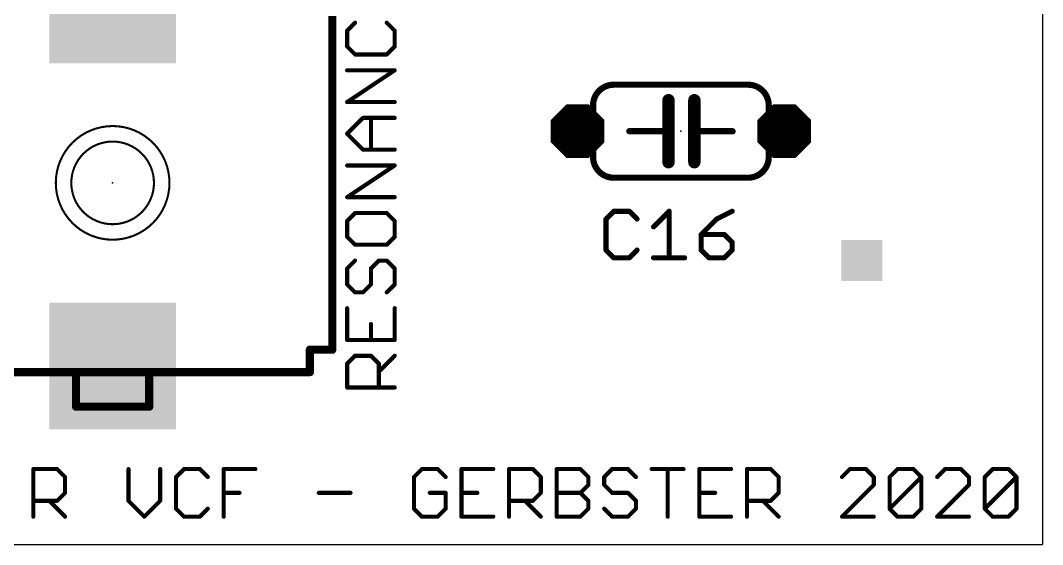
# Model space of a CAD drawing. Extents: x 0 to 103, y 0 to 38.
# Drawn here: x 73.93 to 99.06, y 0 to 12.88 of the extents above; entities that cross this region are included whole.
import ezdxf

# ---------------------------------------------------------------- set-up
doc = ezdxf.new("R2010")
doc.units = 0
for name, color, linetype in [('17', 110, 'CONTINUOUS'), ('18', 110, 'CONTINUOUS'), ('20', 53, 'CONTINUOUS'), ('21', 253, 'CONTINUOUS'), ('23', 53, 'CONTINUOUS'), ('25', 253, 'CONTINUOUS'), ('51', 253, 'CONTINUOUS')]:
    doc.layers.add(name, color=color, linetype=linetype)

# ---------------------------------------------------------------- blocks, each defined once
blk = doc.blocks.new('RECT')
blk.add_solid([(-0.5, -0.5), (0.5, -0.5), (-0.5, 0.5), (0.5, 0.5)])
blk = doc.blocks.new('OCTAGONP')
at = {"const_width": 0.5}
blk.add_lwpolyline([(-0.25, -0.1036), (-0.25, 0.1036), (-0.1036, 0.25), (0.1036, 0.25), (0.25, 0.1036), (0.25, -0.1036), (0.1036, -0.25), (-0.1036, -0.25), (-0.25, -0.1036), (-0.25, 0.1036)], dxfattribs=at)
blk = doc.blocks.new('SQUAREP')
blk.add_solid([(-0.5, -0.5), (0.5, -0.5), (-0.5, 0.5), (0.5, 0.5)])
blk = doc.blocks.new('SQUAREV')
blk.add_solid([(-0.5, -0.5), (0.5, -0.5), (-0.5, 0.5), (0.5, 0.5)])

msp = doc.modelspace()

# ---------------------------------------------------------------- linework, layer by layer
at = {"layer": '20'}
for p in [(99.06, 38.1), (0, 0)]:
    msp.add_line(p, (99.06, 0), dxfattribs=at)
at = {"layer": '21'}
for points, const_width in [([(81.6, 12.99), (81.6, 4.79)], 0.2032), ([(91.821, 11.303), (88.519, 11.303)], 0.1524), ([(89.8652, 10.922), (89.8652, 10.16)], 0.3048), ([(90.5002, 10.922), (90.5002, 10.16)], 0.3048), ([(89.8652, 10.16), (89.8652, 9.398)], 0.3048), ([(90.5002, 10.16), (90.5002, 9.398)], 0.3048), ([(88.9, 10.16), (89.8652, 10.16)], 0.1524), ([(91.44, 10.16), (90.5002, 10.16)], 0.1524), ([(91.821, 9.017), (88.519, 9.017)], 0.1524), ([(81.05, 4.79), (81.6, 4.79)], 0.2032), ([(81.05, 4.24), (81.05, 4.79)], 0.2032), ([(74.05, 4.24), (70.85, 4.24)], 0.2032), ([(81.05, 4.24), (78.85, 4.24)], 0.2032)]:
    msp.add_lwpolyline(points, dxfattribs=dict(at, const_width=const_width))
for points, const_width in [([(88.519, 11.303, 0.4142), (88.011, 10.795)], 0.1524), ([(88.519, 11.3411, 1), (88.519, 11.2649)], 0.0762), ([(88.519, 11.2649, 1), (88.519, 11.3411)], 0.0762), ([(92.329, 10.795, 0.4142), (91.821, 11.303)], 0.1524), ([(91.821, 11.3411, 1), (91.821, 11.2649)], 0.0762), ([(91.821, 11.2649, 1), (91.821, 11.3411)], 0.0762), ([(89.9414, 10.922, 1), (89.789, 10.922)], 0.1524), ([(90.5764, 10.922, 1), (90.424, 10.922)], 0.1524), ([(87.9729, 10.795, 1), (88.0491, 10.795)], 0.0762), ([(92.2909, 10.795, 1), (92.3671, 10.795)], 0.0762), ([(76.2, 7.493, 1), (76.2, 10.287, 1), (76.2, 7.493)], 0.0508), ([(89.9414, 10.16, 1), (89.789, 10.16)], 0.1524), ([(90.5764, 10.16, 1), (90.424, 10.16)], 0.1524), ([(88.9, 10.1981, 1), (88.9, 10.1219)], 0.0762), ([(89.789, 10.16, 1), (89.9414, 10.16)], 0.1524), ([(89.8652, 10.1219, 1), (89.8652, 10.1981)], 0.0762), ([(90.424, 10.16, 1), (90.5764, 10.16)], 0.1524), ([(90.5002, 10.1981, 1), (90.5002, 10.1219)], 0.0762), ([(91.44, 10.1219, 1), (91.44, 10.1981)], 0.0762), ([(76.2, 7.874, 1), (76.2, 9.906, 1), (76.2, 7.874)], 0.0508), ([(88.011, 9.525, 0.4142), (88.519, 9.017)], 0.1524), ([(88.0491, 9.525, 1), (87.9729, 9.525)], 0.0762), ([(91.821, 9.017, 0.4142), (92.329, 9.525)], 0.1524), ([(92.3671, 9.525, 1), (92.2909, 9.525)], 0.0762), ([(89.789, 9.398, 1), (89.9414, 9.398)], 0.1524), ([(90.424, 9.398, 1), (90.5764, 9.398)], 0.1524), ([(88.519, 9.0551, 1), (88.519, 8.9789)], 0.0762), ([(88.519, 8.9789, 1), (88.519, 9.0551)], 0.0762), ([(91.821, 9.0551, 1), (91.821, 8.9789)], 0.0762), ([(91.821, 8.9789, 1), (91.821, 9.0551)], 0.0762), ([(81.05, 4.8408, 1), (81.05, 4.7392)], 0.1016), ([(81.1008, 4.79, 1), (80.9992, 4.79)], 0.1016), ([(81.5492, 4.79, 1), (81.6508, 4.79)], 0.1016), ([(81.6, 4.7392, 1), (81.6, 4.8408)], 0.1016), ([(74.05, 4.1892, 1), (74.05, 4.2908)], 0.1016), ([(78.85, 4.2908, 1), (78.85, 4.1892)], 0.1016), ([(80.9992, 4.24, 1), (81.1008, 4.24)], 0.1016), ([(81.05, 4.1892, 1), (81.05, 4.2908)], 0.1016)]:
    msp.add_lwpolyline(points, format="xyb", dxfattribs=dict(at, const_width=const_width))
at = {"layer": '23'}
for p in [(90.17, 10.16), (76.2, 8.89)]:
    msp.add_point(p, dxfattribs=at)
at = {"layer": '25'}
for points, const_width in [([(82.1597, 12.8262), (81.9648, 12.6313)], 0.1016), ([(83.1342, 12.6313), (82.9393, 12.8262)], 0.1016), ([(81.9648, 12.6313), (81.9648, 12.2415)], 0.1016), ([(83.1342, 12.2415), (83.1342, 12.6313)], 0.1016), ([(81.9648, 12.2415), (82.1597, 12.0466)], 0.1016), ([(82.1597, 12.0466), (82.9393, 12.0466)], 0.1016), ([(82.9393, 12.0466), (83.1342, 12.2415)], 0.1016), ([(81.9648, 10.8772), (83.1342, 11.6568)], 0.1016), ([(83.1342, 11.6568), (81.9648, 11.6568)], 0.1016), ([(83.1342, 10.8772), (81.9648, 10.8772)], 0.1016), ([(81.9648, 10.0976), (82.3546, 10.4874)], 0.1016), ([(82.3546, 10.4874), (83.1342, 10.4874)], 0.1016), ([(82.5495, 9.7078), (82.5495, 10.4874)], 0.1016), ([(82.3546, 9.7078), (81.9648, 10.0976)], 0.1016), ([(83.1342, 9.7078), (82.3546, 9.7078)], 0.1016), ([(81.9648, 8.5384), (83.1342, 9.318)], 0.1016), ([(83.1342, 9.318), (81.9648, 9.318)], 0.1016), ([(83.1342, 8.5384), (81.9648, 8.5384)], 0.1016), ([(82.1597, 8.1486), (81.9648, 7.9537)], 0.1016), ([(82.9393, 8.1486), (82.1597, 8.1486)], 0.1016), ([(83.1342, 7.9537), (82.9393, 8.1486)], 0.1016), ([(88.5192, 8.1925), (88.3285, 8.0018)], 0.127), ([(88.3285, 8.0018), (88.3285, 7.2392)], 0.127), ([(88.9005, 8.1925), (88.5192, 8.1925)], 0.127), ([(89.0911, 8.0018), (88.9005, 8.1925)], 0.127), ([(89.4979, 7.8112), (89.8792, 8.1925)], 0.127), ([(89.8792, 8.1925), (89.8792, 7.0485)], 0.127), ([(91.0486, 8.0018), (90.6673, 7.6205)], 0.127), ([(91.4299, 8.1925), (91.0486, 8.0018)], 0.127), ([(81.9648, 7.9537), (81.9648, 7.5639)], 0.1016), ([(83.1342, 7.5639), (83.1342, 7.9537)], 0.1016), ([(81.9648, 7.5639), (82.1597, 7.369)], 0.1016), ([(82.9393, 7.369), (83.1342, 7.5639)], 0.1016), ([(90.6673, 7.6205), (90.6673, 7.2392)], 0.127), ([(91.2393, 7.6205), (90.6673, 7.6205)], 0.127), ([(91.4299, 7.4298), (91.2393, 7.6205)], 0.127), ([(82.1597, 7.369), (82.9393, 7.369)], 0.1016), ([(88.3285, 7.2392), (88.5192, 7.0485)], 0.127), ([(88.9005, 7.0485), (89.0911, 7.2392)], 0.127), ([(90.6673, 7.2392), (90.858, 7.0485)], 0.127), ([(91.2393, 7.0485), (91.4299, 7.2392)], 0.127), ([(91.4299, 7.2392), (91.4299, 7.4298)], 0.127), ([(88.5192, 7.0485), (88.9005, 7.0485)], 0.127), ([(89.4979, 7.0485), (90.2605, 7.0485)], 0.127), ([(90.858, 7.0485), (91.2393, 7.0485)], 0.127), ([(82.1597, 6.9792), (81.9648, 6.7843)], 0.1016), ([(81.9648, 6.7843), (81.9648, 6.3945)], 0.1016), ([(82.5495, 6.7843), (82.7444, 6.9792)], 0.1016), ([(82.5495, 6.3945), (82.5495, 6.7843)], 0.1016), ([(82.7444, 6.9792), (82.9393, 6.9792)], 0.1016), ([(82.9393, 6.9792), (83.1342, 6.7843)], 0.1016), ([(83.1342, 6.7843), (83.1342, 6.3945)], 0.1016), ([(81.9648, 6.3945), (82.1597, 6.1996)], 0.1016), ([(82.3546, 6.1996), (82.5495, 6.3945)], 0.1016), ([(83.1342, 6.3945), (82.9393, 6.1996)], 0.1016), ([(82.1597, 6.1996), (82.3546, 6.1996)], 0.1016), ([(81.9648, 5.8098), (81.9648, 5.0302)], 0.1016), ([(83.1342, 5.0302), (83.1342, 5.8098)], 0.1016), ([(82.5495, 5.0302), (82.5495, 5.42)], 0.1016), ([(81.9648, 5.0302), (83.1342, 5.0302)], 0.1016), ([(81.9648, 4.4455), (82.1597, 4.6404)], 0.1016), ([(82.1597, 4.6404), (82.5495, 4.6404)], 0.1016), ([(82.5495, 4.6404), (82.7444, 4.4455)], 0.1016), ([(82.7444, 4.2506), (83.1342, 4.6404)], 0.1016), ([(81.9648, 3.8608), (81.9648, 4.4455)], 0.1016), ([(82.7444, 4.4455), (82.7444, 3.8608)], 0.1016), ([(83.1342, 3.8608), (81.9648, 3.8608)], 0.1016), ([(74.2514, 0.6858), (74.2514, 1.8552)], 0.1016), ([(74.2514, 1.8552), (74.836, 1.8552)], 0.1016), ([(74.836, 1.8552), (75.0309, 1.6603)], 0.1016), ([(76.5901, 1.8552), (76.5901, 1.0756)], 0.1016), ([(77.3697, 1.0756), (77.3697, 1.8552)], 0.1016), ([(77.9544, 1.8552), (77.7595, 1.6603)], 0.1016), ([(78.3442, 1.8552), (77.9544, 1.8552)], 0.1016), ([(78.5391, 1.6603), (78.3442, 1.8552)], 0.1016), ([(78.9289, 0.6858), (78.9289, 1.8552)], 0.1016), ([(78.9289, 1.8552), (79.7085, 1.8552)], 0.1016), ([(83.8014, 1.8552), (83.6065, 1.6603)], 0.1016), ([(84.1912, 1.8552), (83.8014, 1.8552)], 0.1016), ([(84.3861, 1.6603), (84.1912, 1.8552)], 0.1016), ([(85.5555, 1.8552), (84.7759, 1.8552)], 0.1016), ([(84.7759, 1.8552), (84.7759, 0.6858)], 0.1016), ([(85.9453, 0.6858), (85.9453, 1.8552)], 0.1016), ([(85.9453, 1.8552), (86.53, 1.8552)], 0.1016), ([(86.53, 1.8552), (86.7249, 1.6603)], 0.1016), ([(87.1147, 0.6858), (87.1147, 1.8552)], 0.1016), ([(87.1147, 1.8552), (87.6994, 1.8552)], 0.1016), ([(87.6994, 1.8552), (87.8943, 1.6603)], 0.1016), ([(88.479, 1.8552), (88.2841, 1.6603)], 0.1016), ([(88.8688, 1.8552), (88.479, 1.8552)], 0.1016), ([(89.0637, 1.6603), (88.8688, 1.8552)], 0.1016), ([(89.4535, 1.8552), (90.2331, 1.8552)], 0.1016), ([(89.8433, 0.6858), (89.8433, 1.8552)], 0.1016), ([(91.4025, 1.8552), (90.6229, 1.8552)], 0.1016), ([(90.6229, 1.8552), (90.6229, 0.6858)], 0.1016), ([(91.7923, 0.6858), (91.7923, 1.8552)], 0.1016), ([(91.7923, 1.8552), (92.377, 1.8552)], 0.1016), ([(92.377, 1.8552), (92.5719, 1.6603)], 0.1016), ([(94.326, 1.8552), (94.1311, 1.6603)], 0.1016), ([(94.7158, 1.8552), (94.326, 1.8552)], 0.1016), ([(94.9107, 1.6603), (94.7158, 1.8552)], 0.1016), ([(95.3005, 1.6603), (95.4954, 1.8552)], 0.1016), ([(95.4954, 1.8552), (95.8852, 1.8552)], 0.1016), ([(95.8852, 1.8552), (96.0801, 1.6603)], 0.1016), ([(96.6648, 1.8552), (96.4699, 1.6603)], 0.1016), ([(97.0546, 1.8552), (96.6648, 1.8552)], 0.1016), ([(97.2495, 1.6603), (97.0546, 1.8552)], 0.1016), ([(97.6393, 1.6603), (97.8342, 1.8552)], 0.1016), ([(97.8342, 1.8552), (98.224, 1.8552)], 0.1016), ([(98.224, 1.8552), (98.4189, 1.6603)], 0.1016), ([(75.0309, 1.6603), (75.0309, 1.2705)], 0.1016), ([(77.7595, 1.6603), (77.7595, 0.8807)], 0.1016), ([(83.6065, 1.6603), (83.6065, 0.8807)], 0.1016), ([(86.7249, 1.6603), (86.7249, 1.2705)], 0.1016), ([(87.8943, 1.4654), (87.6994, 1.2705)], 0.1016), ([(87.8943, 1.6603), (87.8943, 1.4654)], 0.1016), ([(88.2841, 1.6603), (88.2841, 1.4654)], 0.1016), ([(88.2841, 1.4654), (88.479, 1.2705)], 0.1016), ([(92.5719, 1.6603), (92.5719, 1.2705)], 0.1016), ([(94.1311, 0.6858), (94.9107, 1.4654)], 0.1016), ([(94.9107, 1.4654), (94.9107, 1.6603)], 0.1016), ([(95.3005, 0.8807), (95.3005, 1.6603)], 0.1016), ([(95.3005, 0.8807), (96.0801, 1.6603)], 0.1016), ([(96.0801, 1.6603), (96.0801, 0.8807)], 0.1016), ([(96.4699, 0.6858), (97.2495, 1.4654)], 0.1016), ([(97.2495, 1.4654), (97.2495, 1.6603)], 0.1016), ([(97.6393, 0.8807), (97.6393, 1.6603)], 0.1016), ([(97.6393, 0.8807), (98.4189, 1.6603)], 0.1016), ([(98.4189, 1.6603), (98.4189, 0.8807)], 0.1016), ([(75.0309, 1.2705), (74.836, 1.0756)], 0.1016), ([(78.9289, 1.2705), (79.3187, 1.2705)], 0.1016), ([(81.2677, 1.2705), (82.0473, 1.2705)], 0.1016), ([(84.3861, 1.2705), (83.9963, 1.2705)], 0.1016), ([(84.3861, 0.8807), (84.3861, 1.2705)], 0.1016), ([(84.7759, 1.2705), (85.1657, 1.2705)], 0.1016), ([(86.7249, 1.2705), (86.53, 1.0756)], 0.1016), ([(87.1147, 1.2705), (87.6994, 1.2705)], 0.1016), ([(87.6994, 1.2705), (87.8943, 1.0756)], 0.1016), ([(88.479, 1.2705), (88.8688, 1.2705)], 0.1016), ([(88.8688, 1.2705), (89.0637, 1.0756)], 0.1016), ([(90.6229, 1.2705), (91.0127, 1.2705)], 0.1016), ([(92.5719, 1.2705), (92.377, 1.0756)], 0.1016), ([(74.836, 1.0756), (74.2514, 1.0756)], 0.1016), ([(74.6411, 1.0756), (75.0309, 0.6858)], 0.1016), ([(76.5901, 1.0756), (76.9799, 0.6858)], 0.1016), ([(76.9799, 0.6858), (77.3697, 1.0756)], 0.1016), ([(86.53, 1.0756), (85.9453, 1.0756)], 0.1016), ([(86.3351, 1.0756), (86.7249, 0.6858)], 0.1016), ([(87.8943, 1.0756), (87.8943, 0.8807)], 0.1016), ([(89.0637, 1.0756), (89.0637, 0.8807)], 0.1016), ([(92.377, 1.0756), (91.7923, 1.0756)], 0.1016), ([(92.1821, 1.0756), (92.5719, 0.6858)], 0.1016), ([(77.7595, 0.8807), (77.9544, 0.6858)], 0.1016), ([(78.3442, 0.6858), (78.5391, 0.8807)], 0.1016), ([(83.6065, 0.8807), (83.8014, 0.6858)], 0.1016), ([(84.1912, 0.6858), (84.3861, 0.8807)], 0.1016), ([(87.8943, 0.8807), (87.6994, 0.6858)], 0.1016), ([(88.479, 0.6858), (88.2841, 0.8807)], 0.1016), ([(89.0637, 0.8807), (88.8688, 0.6858)], 0.1016), ([(95.4954, 0.6858), (95.3005, 0.8807)], 0.1016), ([(96.0801, 0.8807), (95.8852, 0.6858)], 0.1016), ([(97.8342, 0.6858), (97.6393, 0.8807)], 0.1016), ([(98.4189, 0.8807), (98.224, 0.6858)], 0.1016), ([(77.9544, 0.6858), (78.3442, 0.6858)], 0.1016), ([(83.8014, 0.6858), (84.1912, 0.6858)], 0.1016), ([(84.7759, 0.6858), (85.5555, 0.6858)], 0.1016), ([(87.6994, 0.6858), (87.1147, 0.6858)], 0.1016), ([(88.8688, 0.6858), (88.479, 0.6858)], 0.1016), ([(90.6229, 0.6858), (91.4025, 0.6858)], 0.1016), ([(94.9107, 0.6858), (94.1311, 0.6858)], 0.1016), ([(95.8852, 0.6858), (95.4954, 0.6858)], 0.1016), ([(97.2495, 0.6858), (96.4699, 0.6858)], 0.1016), ([(98.224, 0.6858), (97.8342, 0.6858)], 0.1016)]:
    msp.add_lwpolyline(points, dxfattribs=dict(at, const_width=const_width))
for points, const_width in [([(82.1777, 12.8082, 1), (82.1417, 12.8441)], 0.0508), ([(82.9573, 12.8441, 1), (82.9213, 12.8082)], 0.0508), ([(81.9902, 12.6313, 1), (81.9394, 12.6313)], 0.0508), ([(81.9468, 12.6492, 1), (81.9828, 12.6133)], 0.0508), ([(83.1596, 12.6313, 1), (83.1088, 12.6313)], 0.0508), ([(83.1162, 12.6133, 1), (83.1522, 12.6492)], 0.0508), ([(81.9828, 12.2594, 1), (81.9468, 12.2235)], 0.0508), ([(81.9394, 12.2415, 1), (81.9902, 12.2415)], 0.0508), ([(82.1597, 12.072, 1), (82.1597, 12.0212)], 0.0508), ([(82.1417, 12.0286, 1), (82.1777, 12.0645)], 0.0508), ([(82.9213, 12.0645, 1), (82.9573, 12.0286)], 0.0508), ([(82.9393, 12.0212, 1), (82.9393, 12.072)], 0.0508), ([(83.1088, 12.2415, 1), (83.1596, 12.2415)], 0.0508), ([(83.1522, 12.2235, 1), (83.1162, 12.2594)], 0.0508), ([(81.9648, 11.6822, 1), (81.9648, 11.6314)], 0.0508), ([(83.1483, 11.6356, 1), (83.1201, 11.6779)], 0.0508), ([(83.1342, 11.6314, 1), (83.1342, 11.6822)], 0.0508), ([(81.9648, 10.9026, 1), (81.9648, 10.8518)], 0.0508), ([(81.9507, 10.8983, 1), (81.9789, 10.856)], 0.0508), ([(83.1342, 10.8518, 1), (83.1342, 10.9026)], 0.0508), ([(82.3546, 10.5128, 1), (82.3546, 10.462)], 0.0508), ([(82.3726, 10.4694, 1), (82.3366, 10.5053)], 0.0508), ([(82.5749, 10.4874, 1), (82.5241, 10.4874)], 0.0508), ([(83.1342, 10.462, 1), (83.1342, 10.5128)], 0.0508), ([(81.9828, 10.1155, 1), (81.9468, 10.0796)], 0.0508), ([(81.9468, 10.1155, 1), (81.9828, 10.0796)], 0.0508), ([(82.3546, 9.7332, 1), (82.3546, 9.6824)], 0.0508), ([(82.3366, 9.6898, 1), (82.3726, 9.7257)], 0.0508), ([(82.5241, 9.7078, 1), (82.5749, 9.7078)], 0.0508), ([(83.1342, 9.6824, 1), (83.1342, 9.7332)], 0.0508), ([(81.9648, 9.3434, 1), (81.9648, 9.2926)], 0.0508), ([(83.1483, 9.2969, 1), (83.1201, 9.3391)], 0.0508), ([(83.1342, 9.2926, 1), (83.1342, 9.3434)], 0.0508), ([(81.9648, 8.5638, 1), (81.9648, 8.513)], 0.0508), ([(81.9507, 8.5595, 1), (81.9789, 8.5173)], 0.0508), ([(83.1342, 8.513, 1), (83.1342, 8.5638)], 0.0508), ([(82.1597, 8.174, 1), (82.1597, 8.1232)], 0.0508), ([(82.1777, 8.1306, 1), (82.1417, 8.1665)], 0.0508), ([(82.9573, 8.1665, 1), (82.9213, 8.1306)], 0.0508), ([(82.9393, 8.1232, 1), (82.9393, 8.174)], 0.0508), ([(88.306, 8.0243, 1), (88.351, 7.9794)], 0.0635), ([(88.3603, 8.0018, 1), (88.2968, 8.0018)], 0.0635), ([(88.5192, 8.2242, 1), (88.5192, 8.1607)], 0.0635), ([(88.5416, 8.17, 1), (88.4967, 8.2149)], 0.0635), ([(88.9229, 8.2149, 1), (88.878, 8.17)], 0.0635), ([(88.9005, 8.1607, 1), (88.9005, 8.2242)], 0.0635), ([(89.0687, 7.9794, 1), (89.1136, 8.0243)], 0.0635), ([(89.911, 8.1925, 1), (89.8475, 8.1925)], 0.0635), ([(89.9017, 8.17, 1), (89.8568, 8.2149)], 0.0635), ([(91.0344, 8.0302, 1), (91.0628, 7.9734)], 0.0635), ([(91.0711, 7.9794, 1), (91.0262, 8.0243)], 0.0635), ([(91.4441, 8.1641, 1), (91.4157, 8.2209)], 0.0635), ([(81.9902, 7.9537, 1), (81.9394, 7.9537)], 0.0508), ([(81.9468, 7.9716, 1), (81.9828, 7.9357)], 0.0508), ([(83.1596, 7.9537, 1), (83.1088, 7.9537)], 0.0508), ([(83.1162, 7.9357, 1), (83.1522, 7.9716)], 0.0508), ([(89.4754, 7.8336, 1), (89.5203, 7.7887)], 0.0635), ([(81.9828, 7.5818, 1), (81.9468, 7.5459)], 0.0508), ([(81.9394, 7.5639, 1), (81.9902, 7.5639)], 0.0508), ([(83.1088, 7.5639, 1), (83.1596, 7.5639)], 0.0508), ([(83.1522, 7.5459, 1), (83.1162, 7.5818)], 0.0508), ([(90.699, 7.6205, 1), (90.6355, 7.6205)], 0.0635), ([(90.6673, 7.6522, 1), (90.6673, 7.5887)], 0.0635), ([(90.6448, 7.6429, 1), (90.6897, 7.598)], 0.0635), ([(91.2617, 7.6429, 1), (91.2168, 7.598)], 0.0635), ([(91.2393, 7.5887, 1), (91.2393, 7.6522)], 0.0635), ([(82.1597, 7.3944, 1), (82.1597, 7.3436)], 0.0508), ([(82.1417, 7.351, 1), (82.1777, 7.387)], 0.0508), ([(82.9213, 7.387, 1), (82.9573, 7.351)], 0.0508), ([(82.9393, 7.3436, 1), (82.9393, 7.3944)], 0.0508), ([(88.351, 7.2616, 1), (88.306, 7.2167)], 0.0635), ([(89.1136, 7.2167, 1), (89.0687, 7.2616)], 0.0635), ([(90.6897, 7.2616, 1), (90.6448, 7.2167)], 0.0635), ([(91.4617, 7.4298, 1), (91.3982, 7.4298)], 0.0635), ([(91.4075, 7.4074, 1), (91.4524, 7.4523)], 0.0635), ([(91.4524, 7.2167, 1), (91.4075, 7.2616)], 0.0635), ([(88.2968, 7.2392, 1), (88.3603, 7.2392)], 0.0635), ([(88.5192, 7.0803, 1), (88.5192, 7.0168)], 0.0635), ([(88.4967, 7.026, 1), (88.5416, 7.071)], 0.0635), ([(88.878, 7.071, 1), (88.9229, 7.026)], 0.0635), ([(88.9005, 7.0168, 1), (88.9005, 7.0803)], 0.0635), ([(89.4979, 7.0803, 1), (89.4979, 7.0168)], 0.0635), ([(89.8475, 7.0485, 1), (89.911, 7.0485)], 0.0635), ([(90.2605, 7.0168, 1), (90.2605, 7.0803)], 0.0635), ([(90.6355, 7.2392, 1), (90.699, 7.2392)], 0.0635), ([(90.858, 7.0803, 1), (90.858, 7.0168)], 0.0635), ([(90.8355, 7.026, 1), (90.8804, 7.071)], 0.0635), ([(91.2168, 7.071, 1), (91.2617, 7.026)], 0.0635), ([(91.2393, 7.0168, 1), (91.2393, 7.0803)], 0.0635), ([(91.3982, 7.2392, 1), (91.4617, 7.2392)], 0.0635), ([(81.9468, 6.8023, 1), (81.9828, 6.7663)], 0.0508), ([(81.9902, 6.7843, 1), (81.9394, 6.7843)], 0.0508), ([(82.1777, 6.9612, 1), (82.1417, 6.9972)], 0.0508), ([(82.5315, 6.8023, 1), (82.5675, 6.7663)], 0.0508), ([(82.5749, 6.7843, 1), (82.5241, 6.7843)], 0.0508), ([(82.7444, 7.0046, 1), (82.7444, 6.9538)], 0.0508), ([(82.7624, 6.9612, 1), (82.7264, 6.9972)], 0.0508), ([(82.9573, 6.9972, 1), (82.9213, 6.9612)], 0.0508), ([(82.9393, 6.9538, 1), (82.9393, 7.0046)], 0.0508), ([(83.1596, 6.7843, 1), (83.1088, 6.7843)], 0.0508), ([(83.1162, 6.7663, 1), (83.1522, 6.8023)], 0.0508), ([(81.9828, 6.4125, 1), (81.9468, 6.3765)], 0.0508), ([(81.9394, 6.3945, 1), (81.9902, 6.3945)], 0.0508), ([(82.5241, 6.3945, 1), (82.5749, 6.3945)], 0.0508), ([(82.5675, 6.3765, 1), (82.5315, 6.4125)], 0.0508), ([(83.1088, 6.3945, 1), (83.1596, 6.3945)], 0.0508), ([(83.1522, 6.3765, 1), (83.1162, 6.4125)], 0.0508), ([(82.1597, 6.225, 1), (82.1597, 6.1742)], 0.0508), ([(82.1417, 6.1816, 1), (82.1777, 6.2176)], 0.0508), ([(82.3366, 6.2176, 1), (82.3726, 6.1816)], 0.0508), ([(82.3546, 6.1742, 1), (82.3546, 6.225)], 0.0508), ([(82.9213, 6.2176, 1), (82.9573, 6.1816)], 0.0508), ([(81.9902, 5.8098, 1), (81.9394, 5.8098)], 0.0508), ([(83.1596, 5.8098, 1), (83.1088, 5.8098)], 0.0508), ([(82.5749, 5.42, 1), (82.5241, 5.42)], 0.0508), ([(81.9648, 5.0556, 1), (81.9648, 5.0048)], 0.0508), ([(81.9394, 5.0302, 1), (81.9902, 5.0302)], 0.0508), ([(82.5241, 5.0302, 1), (82.5749, 5.0302)], 0.0508), ([(83.1088, 5.0302, 1), (83.1596, 5.0302)], 0.0508), ([(83.1342, 5.0048, 1), (83.1342, 5.0556)], 0.0508), ([(82.1597, 4.6658, 1), (82.1597, 4.615)], 0.0508), ([(82.1777, 4.6224, 1), (82.1417, 4.6584)], 0.0508), ([(82.5675, 4.6584, 1), (82.5315, 4.6224)], 0.0508), ([(82.5495, 4.615, 1), (82.5495, 4.6658)], 0.0508), ([(83.1522, 4.6224, 1), (83.1162, 4.6584)], 0.0508), ([(81.9468, 4.4635, 1), (81.9828, 4.4275)], 0.0508), ([(81.9902, 4.4455, 1), (81.9394, 4.4455)], 0.0508), ([(82.7264, 4.2686, 1), (82.7624, 4.2326)], 0.0508), ([(82.7698, 4.4455, 1), (82.719, 4.4455)], 0.0508), ([(82.7264, 4.4275, 1), (82.7624, 4.4635)], 0.0508), ([(81.9648, 3.8862, 1), (81.9648, 3.8354)], 0.0508), ([(81.9394, 3.8608, 1), (81.9902, 3.8608)], 0.0508), ([(82.719, 3.8608, 1), (82.7698, 3.8608)], 0.0508), ([(83.1342, 3.8354, 1), (83.1342, 3.8862)], 0.0508), ([(74.2768, 1.8552, 1), (74.2259, 1.8552)], 0.0508), ([(74.2514, 1.8806, 1), (74.2514, 1.8298)], 0.0508), ([(74.854, 1.8732, 1), (74.8181, 1.8372)], 0.0508), ([(74.836, 1.8298, 1), (74.836, 1.8806)], 0.0508), ([(76.6155, 1.8552, 1), (76.5647, 1.8552)], 0.0508), ([(77.3951, 1.8552, 1), (77.3443, 1.8552)], 0.0508), ([(77.9544, 1.8806, 1), (77.9544, 1.8298)], 0.0508), ([(77.9724, 1.8372, 1), (77.9365, 1.8732)], 0.0508), ([(78.3622, 1.8732, 1), (78.3263, 1.8372)], 0.0508), ([(78.3442, 1.8298, 1), (78.3442, 1.8806)], 0.0508), ([(78.9543, 1.8552, 1), (78.9035, 1.8552)], 0.0508), ([(78.9289, 1.8806, 1), (78.9289, 1.8298)], 0.0508), ([(79.7085, 1.8298, 1), (79.7085, 1.8806)], 0.0508), ([(83.8014, 1.8806, 1), (83.8014, 1.8298)], 0.0508), ([(83.8194, 1.8372, 1), (83.7835, 1.8732)], 0.0508), ([(84.2092, 1.8732, 1), (84.1733, 1.8372)], 0.0508), ([(84.1912, 1.8298, 1), (84.1912, 1.8806)], 0.0508), ([(84.7759, 1.8806, 1), (84.7759, 1.8298)], 0.0508), ([(84.8013, 1.8552, 1), (84.7505, 1.8552)], 0.0508), ([(85.5555, 1.8298, 1), (85.5555, 1.8806)], 0.0508), ([(85.9707, 1.8552, 1), (85.9199, 1.8552)], 0.0508), ([(85.9453, 1.8806, 1), (85.9453, 1.8298)], 0.0508), ([(86.548, 1.8732, 1), (86.5121, 1.8372)], 0.0508), ([(86.53, 1.8298, 1), (86.53, 1.8806)], 0.0508), ([(87.1401, 1.8552, 1), (87.0893, 1.8552)], 0.0508), ([(87.1147, 1.8806, 1), (87.1147, 1.8298)], 0.0508), ([(87.7174, 1.8732, 1), (87.6815, 1.8372)], 0.0508), ([(87.6994, 1.8298, 1), (87.6994, 1.8806)], 0.0508), ([(88.479, 1.8806, 1), (88.479, 1.8298)], 0.0508), ([(88.497, 1.8372, 1), (88.461, 1.8732)], 0.0508), ([(88.8868, 1.8732, 1), (88.8508, 1.8372)], 0.0508), ([(88.8688, 1.8298, 1), (88.8688, 1.8806)], 0.0508), ([(89.4535, 1.8806, 1), (89.4535, 1.8298)], 0.0508), ([(89.8687, 1.8552, 1), (89.8179, 1.8552)], 0.0508), ([(90.2331, 1.8298, 1), (90.2331, 1.8806)], 0.0508), ([(90.6229, 1.8806, 1), (90.6229, 1.8298)], 0.0508), ([(90.6483, 1.8552, 1), (90.5975, 1.8552)], 0.0508), ([(91.4025, 1.8298, 1), (91.4025, 1.8806)], 0.0508), ([(91.8177, 1.8552, 1), (91.7669, 1.8552)], 0.0508), ([(91.7923, 1.8806, 1), (91.7923, 1.8298)], 0.0508), ([(92.395, 1.8732, 1), (92.359, 1.8372)], 0.0508), ([(92.377, 1.8298, 1), (92.377, 1.8806)], 0.0508), ([(94.326, 1.8806, 1), (94.326, 1.8298)], 0.0508), ([(94.344, 1.8372, 1), (94.308, 1.8732)], 0.0508), ([(94.7338, 1.8732, 1), (94.6978, 1.8372)], 0.0508), ([(94.7158, 1.8298, 1), (94.7158, 1.8806)], 0.0508), ([(95.4954, 1.8806, 1), (95.4954, 1.8298)], 0.0508), ([(95.5134, 1.8372, 1), (95.4774, 1.8732)], 0.0508), ([(95.9032, 1.8732, 1), (95.8672, 1.8372)], 0.0508), ([(95.8852, 1.8298, 1), (95.8852, 1.8806)], 0.0508), ([(96.6648, 1.8806, 1), (96.6648, 1.8298)], 0.0508), ([(96.6827, 1.8372, 1), (96.6468, 1.8732)], 0.0508), ([(97.0725, 1.8732, 1), (97.0366, 1.8372)], 0.0508), ([(97.0546, 1.8298, 1), (97.0546, 1.8806)], 0.0508), ([(97.8342, 1.8806, 1), (97.8342, 1.8298)], 0.0508), ([(97.8521, 1.8372, 1), (97.8162, 1.8732)], 0.0508), ([(98.2419, 1.8732, 1), (98.206, 1.8372)], 0.0508), ([(98.224, 1.8298, 1), (98.224, 1.8806)], 0.0508), ([(75.0563, 1.6603, 1), (75.0055, 1.6603)], 0.0508), ([(75.013, 1.6423, 1), (75.0489, 1.6783)], 0.0508), ([(77.7849, 1.6603, 1), (77.7341, 1.6603)], 0.0508), ([(77.7416, 1.6783, 1), (77.7775, 1.6423)], 0.0508), ([(78.5212, 1.6423, 1), (78.5571, 1.6783)], 0.0508), ([(83.6319, 1.6603, 1), (83.5811, 1.6603)], 0.0508), ([(83.5886, 1.6783, 1), (83.6245, 1.6423)], 0.0508), ([(84.3682, 1.6423, 1), (84.4041, 1.6783)], 0.0508), ([(86.7503, 1.6603, 1), (86.6995, 1.6603)], 0.0508), ([(86.707, 1.6423, 1), (86.7429, 1.6783)], 0.0508), ([(87.9197, 1.6603, 1), (87.8689, 1.6603)], 0.0508), ([(87.8764, 1.6423, 1), (87.9123, 1.6783)], 0.0508), ([(87.9123, 1.4474, 1), (87.8764, 1.4834)], 0.0508), ([(88.3095, 1.6603, 1), (88.2587, 1.6603)], 0.0508), ([(88.2662, 1.6783, 1), (88.3021, 1.6423)], 0.0508), ([(88.3021, 1.4834, 1), (88.2662, 1.4474)], 0.0508), ([(89.0457, 1.6423, 1), (89.0817, 1.6783)], 0.0508), ([(92.5973, 1.6603, 1), (92.5465, 1.6603)], 0.0508), ([(92.5539, 1.6423, 1), (92.5899, 1.6783)], 0.0508), ([(94.1131, 1.6783, 1), (94.1491, 1.6423)], 0.0508), ([(94.9361, 1.6603, 1), (94.8853, 1.6603)], 0.0508), ([(94.8927, 1.6423, 1), (94.9287, 1.6783)], 0.0508), ([(94.9287, 1.4474, 1), (94.8927, 1.4834)], 0.0508), ([(95.2825, 1.6783, 1), (95.3185, 1.6423)], 0.0508), ([(95.3259, 1.6603, 1), (95.2751, 1.6603)], 0.0508), ([(96.1055, 1.6603, 1), (96.0547, 1.6603)], 0.0508), ([(96.0981, 1.6423, 1), (96.0621, 1.6783)], 0.0508), ([(96.0621, 1.6423, 1), (96.0981, 1.6783)], 0.0508), ([(96.4519, 1.6783, 1), (96.4879, 1.6423)], 0.0508), ([(97.2749, 1.6603, 1), (97.2241, 1.6603)], 0.0508), ([(97.2315, 1.6423, 1), (97.2674, 1.6783)], 0.0508), ([(97.2674, 1.4474, 1), (97.2315, 1.4834)], 0.0508), ([(97.6213, 1.6783, 1), (97.6572, 1.6423)], 0.0508), ([(97.6647, 1.6603, 1), (97.6139, 1.6603)], 0.0508), ([(98.4443, 1.6603, 1), (98.3935, 1.6603)], 0.0508), ([(98.4368, 1.6423, 1), (98.4009, 1.6783)], 0.0508), ([(98.4009, 1.6423, 1), (98.4368, 1.6783)], 0.0508), ([(75.0055, 1.2705, 1), (75.0563, 1.2705)], 0.0508), ([(75.0489, 1.2525, 1), (75.013, 1.2885)], 0.0508), ([(78.9289, 1.2959, 1), (78.9289, 1.2451)], 0.0508), ([(79.3187, 1.2451, 1), (79.3187, 1.2959)], 0.0508), ([(81.2677, 1.2959, 1), (81.2677, 1.2451)], 0.0508), ([(82.0473, 1.2451, 1), (82.0473, 1.2959)], 0.0508), ([(83.9963, 1.2959, 1), (83.9963, 1.2451)], 0.0508), ([(84.4115, 1.2705, 1), (84.3607, 1.2705)], 0.0508), ([(84.3861, 1.2451, 1), (84.3861, 1.2959)], 0.0508), ([(84.7759, 1.2959, 1), (84.7759, 1.2451)], 0.0508), ([(85.1657, 1.2451, 1), (85.1657, 1.2959)], 0.0508), ([(86.6995, 1.2705, 1), (86.7503, 1.2705)], 0.0508), ([(86.7429, 1.2525, 1), (86.707, 1.2885)], 0.0508), ([(87.1147, 1.2959, 1), (87.1147, 1.2451)], 0.0508), ([(87.7174, 1.2885, 1), (87.6815, 1.2525)], 0.0508), ([(87.6815, 1.2885, 1), (87.7174, 1.2525)], 0.0508), ([(87.6994, 1.2451, 1), (87.6994, 1.2959)], 0.0508), ([(87.8689, 1.4654, 1), (87.9197, 1.4654)], 0.0508), ([(88.2587, 1.4654, 1), (88.3095, 1.4654)], 0.0508), ([(88.479, 1.2959, 1), (88.479, 1.2451)], 0.0508), ([(88.461, 1.2525, 1), (88.497, 1.2885)], 0.0508), ([(88.8868, 1.2885, 1), (88.8508, 1.2525)], 0.0508), ([(88.8688, 1.2451, 1), (88.8688, 1.2959)], 0.0508), ([(90.6229, 1.2959, 1), (90.6229, 1.2451)], 0.0508), ([(91.0127, 1.2451, 1), (91.0127, 1.2959)], 0.0508), ([(92.5465, 1.2705, 1), (92.5973, 1.2705)], 0.0508), ([(92.5899, 1.2525, 1), (92.5539, 1.2885)], 0.0508), ([(94.8853, 1.4654, 1), (94.9361, 1.4654)], 0.0508), ([(97.2241, 1.4654, 1), (97.2749, 1.4654)], 0.0508), ([(74.2514, 1.101, 1), (74.2514, 1.0502)], 0.0508), ([(74.6591, 1.0936, 1), (74.6232, 1.0576)], 0.0508), ([(74.8181, 1.0936, 1), (74.854, 1.0576)], 0.0508), ([(74.836, 1.0502, 1), (74.836, 1.101)], 0.0508), ([(76.6081, 1.0936, 1), (76.5722, 1.0576)], 0.0508), ([(76.5647, 1.0756, 1), (76.6155, 1.0756)], 0.0508), ([(77.3443, 1.0756, 1), (77.3951, 1.0756)], 0.0508), ([(77.3877, 1.0576, 1), (77.3518, 1.0936)], 0.0508), ([(85.9453, 1.101, 1), (85.9453, 1.0502)], 0.0508), ([(86.3531, 1.0936, 1), (86.3172, 1.0576)], 0.0508), ([(86.5121, 1.0936, 1), (86.548, 1.0576)], 0.0508), ([(86.53, 1.0502, 1), (86.53, 1.101)], 0.0508), ([(87.9197, 1.0756, 1), (87.8689, 1.0756)], 0.0508), ([(87.8764, 1.0576, 1), (87.9123, 1.0936)], 0.0508), ([(89.0891, 1.0756, 1), (89.0383, 1.0756)], 0.0508), ([(89.0457, 1.0576, 1), (89.0817, 1.0936)], 0.0508), ([(91.7923, 1.101, 1), (91.7923, 1.0502)], 0.0508), ([(92.2001, 1.0936, 1), (92.1641, 1.0576)], 0.0508), ([(92.359, 1.0936, 1), (92.395, 1.0576)], 0.0508), ([(92.377, 1.0502, 1), (92.377, 1.101)], 0.0508), ([(77.7775, 0.8987, 1), (77.7416, 0.8627)], 0.0508), ([(77.7341, 0.8807, 1), (77.7849, 0.8807)], 0.0508), ([(78.5571, 0.8627, 1), (78.5212, 0.8987)], 0.0508), ([(83.6245, 0.8987, 1), (83.5886, 0.8627)], 0.0508), ([(83.5811, 0.8807, 1), (83.6319, 0.8807)], 0.0508), ([(84.3607, 0.8807, 1), (84.4115, 0.8807)], 0.0508), ([(84.4041, 0.8627, 1), (84.3682, 0.8987)], 0.0508), ([(87.8689, 0.8807, 1), (87.9197, 0.8807)], 0.0508), ([(87.9123, 0.8627, 1), (87.8764, 0.8987)], 0.0508), ([(88.3021, 0.8987, 1), (88.2662, 0.8627)], 0.0508), ([(89.0383, 0.8807, 1), (89.0891, 0.8807)], 0.0508), ([(89.0817, 0.8627, 1), (89.0457, 0.8987)], 0.0508), ([(95.3185, 0.8987, 1), (95.2825, 0.8627)], 0.0508), ([(95.2825, 0.8987, 1), (95.3185, 0.8627)], 0.0508), ([(95.2751, 0.8807, 1), (95.3259, 0.8807)], 0.0508), ([(96.0547, 0.8807, 1), (96.1055, 0.8807)], 0.0508), ([(96.0981, 0.8627, 1), (96.0621, 0.8987)], 0.0508), ([(97.6572, 0.8987, 1), (97.6213, 0.8627)], 0.0508), ([(97.6213, 0.8987, 1), (97.6572, 0.8627)], 0.0508), ([(97.6139, 0.8807, 1), (97.6647, 0.8807)], 0.0508), ([(98.3935, 0.8807, 1), (98.4443, 0.8807)], 0.0508), ([(98.4368, 0.8627, 1), (98.4009, 0.8987)], 0.0508), ([(74.2259, 0.6858, 1), (74.2768, 0.6858)], 0.0508), ([(75.013, 0.6678, 1), (75.0489, 0.7038)], 0.0508), ([(76.962, 0.7038, 1), (76.9979, 0.6678)], 0.0508), ([(76.962, 0.6678, 1), (76.9979, 0.7038)], 0.0508), ([(77.9544, 0.7112, 1), (77.9544, 0.6604)], 0.0508), ([(77.9365, 0.6678, 1), (77.9724, 0.7038)], 0.0508), ([(78.3263, 0.7038, 1), (78.3622, 0.6678)], 0.0508), ([(78.3442, 0.6604, 1), (78.3442, 0.7112)], 0.0508), ([(78.9035, 0.6858, 1), (78.9543, 0.6858)], 0.0508), ([(83.8014, 0.7112, 1), (83.8014, 0.6604)], 0.0508), ([(83.7835, 0.6678, 1), (83.8194, 0.7038)], 0.0508), ([(84.1733, 0.7038, 1), (84.2092, 0.6678)], 0.0508), ([(84.1912, 0.6604, 1), (84.1912, 0.7112)], 0.0508), ([(84.7759, 0.7112, 1), (84.7759, 0.6604)], 0.0508), ([(84.7505, 0.6858, 1), (84.8013, 0.6858)], 0.0508), ([(85.5555, 0.6604, 1), (85.5555, 0.7112)], 0.0508), ([(85.9199, 0.6858, 1), (85.9707, 0.6858)], 0.0508), ([(86.707, 0.6678, 1), (86.7429, 0.7038)], 0.0508), ([(87.1147, 0.7112, 1), (87.1147, 0.6604)], 0.0508), ([(87.0893, 0.6858, 1), (87.1401, 0.6858)], 0.0508), ([(87.6815, 0.7038, 1), (87.7174, 0.6678)], 0.0508), ([(87.6994, 0.6604, 1), (87.6994, 0.7112)], 0.0508), ([(88.479, 0.7112, 1), (88.479, 0.6604)], 0.0508), ([(88.461, 0.6678, 1), (88.497, 0.7038)], 0.0508), ([(88.8508, 0.7038, 1), (88.8868, 0.6678)], 0.0508), ([(88.8688, 0.6604, 1), (88.8688, 0.7112)], 0.0508), ([(89.8179, 0.6858, 1), (89.8687, 0.6858)], 0.0508), ([(90.6229, 0.7112, 1), (90.6229, 0.6604)], 0.0508), ([(90.5975, 0.6858, 1), (90.6483, 0.6858)], 0.0508), ([(91.4025, 0.6604, 1), (91.4025, 0.7112)], 0.0508), ([(91.7669, 0.6858, 1), (91.8177, 0.6858)], 0.0508), ([(92.5539, 0.6678, 1), (92.5899, 0.7038)], 0.0508), ([(94.1131, 0.7038, 1), (94.1491, 0.6678)], 0.0508), ([(94.1311, 0.7112, 1), (94.1311, 0.6604)], 0.0508), ([(94.9107, 0.6604, 1), (94.9107, 0.7112)], 0.0508), ([(95.4954, 0.7112, 1), (95.4954, 0.6604)], 0.0508), ([(95.4774, 0.6678, 1), (95.5134, 0.7038)], 0.0508), ([(95.8672, 0.7038, 1), (95.9032, 0.6678)], 0.0508), ([(95.8852, 0.6604, 1), (95.8852, 0.7112)], 0.0508), ([(96.4519, 0.7038, 1), (96.4879, 0.6678)], 0.0508), ([(96.4699, 0.7112, 1), (96.4699, 0.6604)], 0.0508), ([(97.2495, 0.6604, 1), (97.2495, 0.7112)], 0.0508), ([(97.8342, 0.7112, 1), (97.8342, 0.6604)], 0.0508), ([(97.8162, 0.6678, 1), (97.8521, 0.7038)], 0.0508), ([(98.206, 0.7038, 1), (98.2419, 0.6678)], 0.0508), ([(98.224, 0.6604, 1), (98.224, 0.7112)], 0.0508)]:
    msp.add_lwpolyline(points, format="xyb", dxfattribs=dict(at, const_width=const_width))
at = {"layer": '51'}
for points, const_width in [([(88.011, 9.525), (88.011, 10.795)], 0.1524), ([(92.329, 9.525), (92.329, 10.795)], 0.1524), ([(81.05, 4.24), (70.85, 4.24)], 0.2032), ([(75.3, 4.14), (75.3, 3.39)], 0.2032), ([(77.1, 3.39), (77.1, 4.14)], 0.2032), ([(75.3, 3.39), (77.1, 3.39)], 0.2032)]:
    msp.add_lwpolyline(points, dxfattribs=dict(at, const_width=const_width))
for points, const_width in [([(88.0491, 10.795, 1), (87.9729, 10.795)], 0.0762), ([(92.3671, 10.795, 1), (92.2909, 10.795)], 0.0762), ([(87.9729, 9.525, 1), (88.0491, 9.525)], 0.0762), ([(92.2909, 9.525, 1), (92.3671, 9.525)], 0.0762), ([(81.05, 4.1892, 1), (81.05, 4.2908)], 0.1016), ([(75.3508, 4.14, 1), (75.2492, 4.14)], 0.1016), ([(77.1508, 4.14, 1), (77.0492, 4.14)], 0.1016), ([(75.3, 3.4408, 1), (75.3, 3.3392)], 0.1016), ([(75.2492, 3.39, 1), (75.3508, 3.39)], 0.1016), ([(77.0492, 3.39, 1), (77.1508, 3.39)], 0.1016), ([(77.1, 3.3392, 1), (77.1, 3.4408)], 0.1016)]:
    msp.add_lwpolyline(points, format="xyb", dxfattribs=dict(at, const_width=const_width))

# ---------------------------------------------------------------- block references
at = {"layer": '17', "xscale": 3.116, "yscale": 3.116, "rotation": 180}
for p in [(76.2, 13.39), (76.2, 13.39), (76.2, 4.39), (76.2, 4.39)]:
    msp.add_blockref('SQUAREP', p, dxfattribs=at)
at = {"layer": '17', "xscale": 1.3208, "yscale": 1.3208}
for p in [(87.63, 10.16), (87.63, 10.16), (92.71, 10.16), (92.71, 10.16)]:
    msp.add_blockref('OCTAGONP', p, dxfattribs=at)
at = {"layer": '18', "xscale": 1.0064, "yscale": 1.0064}
msp.add_blockref('SQUAREV', (94.615, 6.985), dxfattribs=at)
msp.add_blockref('SQUAREV', (94.615, 6.985), dxfattribs=at)
at = {"layer": '51', "xscale": 0.381, "yscale": 0.762}
for p in [(87.8205, 10.16), (92.5195, 10.16)]:
    msp.add_blockref('RECT', p, dxfattribs=at)

doc.saveas('drawing.dxf')
